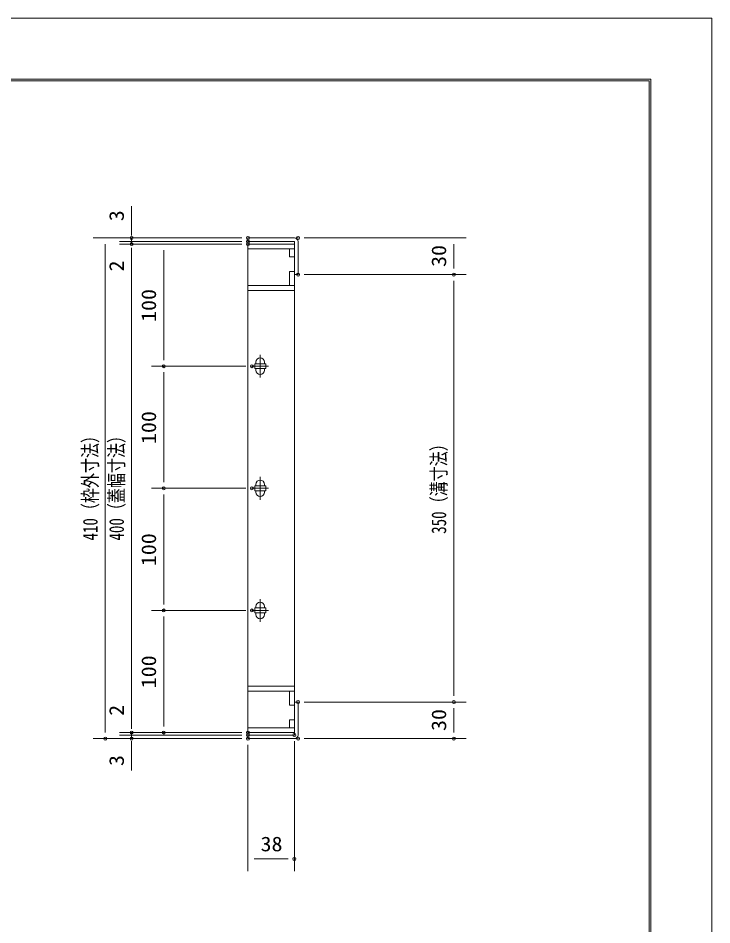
# Model space of a CAD drawing. Units: millimetres, scale not verified. Extents: x -1050 to 1050, y -742 to 742.
# Drawn here: x 482 to 1050, y 0 to 742 of the extents above; entities that cross this region are included whole.
import ezdxf
from ezdxf.enums import TextEntityAlignment as Align

# ---------------------------------------------------------------- set-up
doc = ezdxf.new("R2010")
doc.units = ezdxf.units.MM
doc.header["$LTSCALE"] = 5
doc.header["$PDMODE"] = 32
doc.header["$PDSIZE"] = 2.5
doc.linetypes.add('CHAIN1', pattern=[8, 5, -1, 1, -1])
for name, color, linetype, lineweight in [('0-0_7-図\u3000枠', 4, 'Continuous', 9), ('0-1_寸法注釈', 2, 'Continuous', 9), ('0-3_DEFPOINTS', 134, 'Continuous', 9), ('0-4_蓋', 5, 'Continuous', 9), ('0-7_中心線', 6, 'CHAIN1', 9), ('0-8_枠', 7, 'Continuous', 9)]:
    doc.layers.add(name, color=color, linetype=linetype, lineweight=lineweight)
doc.styles.add('ＭＳ ゴシック', font='')
doc.styles.get('ＭＳ ゴシック').set_extended_font_data('MS Gothic')

msp = doc.modelspace()

# ---------------------------------------------------------------- linework, layer by layer
at = {"layer": '0-0_7-図\u3000枠'}
for p in [(-973.75, 691.25), (998.75, -691.25)]:
    msp.add_line(p, (998.75, 691.25), dxfattribs=at)
msp.add_lwpolyline([(-975, 692.5), (1000, 692.5), (1000, -692.5)], dxfattribs=at)
at = {"layer": '0-1_寸法注釈'}
for p, q in [((574.681, 567.475), (574.681, 588.588)), ((574.681, 564.475), (574.681, 569.475)), ((665.063, 562.475), (543.149, 562.475)), ((553.149, 557.475), (553.149, 157.475)), ((665.063, 562.475), (564.681, 562.475)), ((665.063, 559.475), (564.681, 559.475)), ((665.063, 559.475), (564.681, 559.475)), ((665.063, 557.475), (564.681, 557.475)), ((665.063, 557.475), (564.681, 557.475)), ((574.681, 559.475), (574.681, 562.475)), ((574.681, 559.475), (574.681, 557.475)), ((665.063, 557.475), (591.062, 557.475)), ((716.11, 562.475), (848.677, 562.475)), ((838.677, 557.475), (838.677, 537.475)), ((574.681, 554.475), (574.681, 549.475)), ((574.681, 552.475), (574.681, 531.362)), ((574.681, 552.475), (574.681, 162.475)), ((601.062, 552.475), (601.062, 462.475)), ((716.11, 532.475), (848.677, 532.475)), ((716.11, 532.475), (848.677, 532.475)), ((838.677, 527.475), (838.677, 187.475)), ((668.253, 457.475), (591.062, 457.475)), ((668.253, 457.475), (591.062, 457.475)), ((601.062, 452.475), (601.062, 362.475)), ((668.253, 357.475), (591.062, 357.475)), ((668.253, 357.475), (591.062, 357.475)), ((601.062, 352.475), (601.062, 262.475)), ((668.253, 257.475), (591.062, 257.475)), ((668.253, 257.475), (591.062, 257.475)), ((601.062, 252.475), (601.062, 162.475)), ((574.681, 162.475), (574.681, 183.588)), ((716.063, 182.475), (848.677, 182.475)), ((716.063, 182.475), (848.677, 182.475)), ((838.677, 177.475), (838.677, 157.475)), ((574.681, 160.475), (574.681, 165.475)), ((665.063, 157.475), (564.681, 157.475)), ((665.063, 157.475), (564.681, 157.475)), ((574.681, 155.475), (574.681, 157.475)), ((665.063, 157.475), (591.062, 157.475)), ((665.063, 152.475), (543.149, 152.475)), ((665.063, 155.475), (564.681, 155.475)), ((665.063, 155.475), (564.681, 155.475)), ((665.063, 152.475), (564.681, 152.475)), ((574.681, 155.475), (574.681, 152.475)), ((574.681, 150.475), (574.681, 145.475)), ((708.063, 150.475), (708.063, 43.953)), ((716.11, 152.475), (848.677, 152.475)), ((574.681, 147.475), (574.681, 126.362)), ((670.063, 147.475), (670.063, 43.953)), ((675.063, 53.953), (703.063, 53.953))]:
    msp.add_line(p, q, dxfattribs=at)
at = {"layer": '0-3_DEFPOINTS'}
msp.add_lwpolyline([(-1050, -742.5), (-1050, 742.5), (1050, 742.5), (1050, -742.5)], close=True, dxfattribs=at)
for p in [(574.681, 562.475), (574.681, 557.475), (670.063, 562.475), (670.063, 559.475), (670.063, 557.475), (711.11, 562.475), (711.11, 532.475), (838.677, 532.475), (601.062, 457.475), (673.253, 457.475), (601.062, 357.475), (673.253, 357.475), (601.062, 257.475), (673.253, 257.475), (711.063, 182.475), (838.677, 182.475), (574.681, 157.475), (574.681, 157.475), (601.062, 157.475), (670.063, 157.475), (670.063, 155.475), (708.063, 155.475), (553.149, 152.475), (574.681, 152.475), (670.063, 152.475), (670.063, 152.475), (711.11, 152.475), (838.677, 152.475), (708.063, 53.953)]:
    msp.add_point(p, dxfattribs=at)
at = {"layer": '0-4_蓋'}
for p, q in [((670.063, 557.475), (670.063, 157.475)), ((670.063, 557.475), (708.063, 557.475)), ((708.063, 557.475), (708.063, 546.978)), ((708.063, 553.475), (670.063, 553.475)), ((704.063, 553.475), (704.063, 546.978)), ((708.063, 546.978), (704.063, 546.978)), ((704.063, 534.978), (704.063, 523.475)), ((704.063, 534.978), (708.063, 534.978)), ((708.063, 534.978), (708.063, 179.972)), ((670.063, 523.475), (708.063, 523.475)), ((670.063, 519.475), (708.063, 519.475)), ((676.563, 460.725), (676.563, 459.475)), ((683.563, 460.725), (683.563, 459.475)), ((675.563, 459.475), (675.563, 455.475)), ((684.563, 459.475), (675.563, 459.475)), ((684.563, 455.475), (675.563, 455.475)), ((676.563, 455.475), (676.563, 454.225)), ((683.563, 455.475), (683.563, 454.225)), ((684.563, 459.475), (684.563, 455.475)), ((675.563, 359.475), (675.563, 355.475)), ((684.563, 359.475), (675.563, 359.475)), ((676.563, 360.725), (676.563, 359.475)), ((683.563, 360.725), (683.563, 359.475)), ((684.563, 359.475), (684.563, 355.475)), ((684.563, 355.475), (675.563, 355.475)), ((676.563, 355.475), (676.563, 354.225)), ((683.563, 355.475), (683.563, 354.225)), ((676.563, 260.725), (676.563, 259.475)), ((683.563, 260.725), (683.563, 259.475)), ((684.563, 259.475), (675.563, 259.475)), ((675.563, 259.475), (675.563, 255.475)), ((684.563, 255.475), (675.563, 255.475)), ((676.563, 255.475), (676.563, 254.225)), ((683.563, 255.475), (683.563, 254.225)), ((684.563, 259.475), (684.563, 255.475)), ((670.063, 195.475), (708.063, 195.475)), ((670.063, 191.475), (708.063, 191.475)), ((704.063, 179.972), (704.063, 191.475)), ((704.063, 179.972), (708.063, 179.972)), ((704.063, 161.475), (704.063, 167.972)), ((708.063, 161.475), (670.063, 161.475)), ((670.063, 157.475), (708.063, 157.475))]:
    msp.add_line(p, q, dxfattribs=at)
msp.add_lwpolyline([(708.063, 157.475), (708.063, 167.972), (704.063, 167.972)], dxfattribs=at)
for centre, start, end in [((680.063, 460.725), 0, 180), ((680.063, 454.225), 180, 0), ((680.063, 360.725), 0, 180), ((680.063, 354.225), 180, 0), ((680.063, 260.725), 0, 180), ((680.063, 254.225), 180, 0)]:
    msp.add_arc(centre, 3.5, start, end, dxfattribs=at)
at = {"layer": '0-4_蓋', "color": 7}
for p in [(670.063, 557.475), (670.063, 157.475)]:
    msp.add_point(p, dxfattribs=at)
at = {"layer": '0-7_中心線'}
for p, q in [((680.063, 466.775), (680.063, 448.175)), ((686.872, 457.475), (673.253, 457.475)), ((680.063, 366.775), (680.063, 348.175)), ((686.872, 357.475), (673.253, 357.475)), ((680.063, 266.775), (680.063, 248.175)), ((686.872, 257.475), (673.253, 257.475))]:
    msp.add_line(p, q, dxfattribs=at)
at = {"layer": '0-8_枠'}
for p, q in [((670.063, 562.475), (708.063, 562.475)), ((670.063, 559.475), (670.063, 562.475)), ((708.063, 559.475), (670.063, 559.475)), ((708.063, 532.475), (708.063, 559.475)), ((711.063, 532.475), (711.063, 559.475)), ((708.063, 532.475), (711.063, 532.475)), ((708.063, 182.475), (708.063, 155.475)), ((708.063, 182.475), (711.063, 182.475)), ((711.063, 182.475), (711.063, 155.475)), ((708.063, 155.475), (670.063, 155.475)), ((670.063, 155.475), (670.063, 152.475)), ((670.063, 152.475), (708.063, 152.475))]:
    msp.add_line(p, q, dxfattribs=at)
for centre, start, end in [((708.063, 559.475), 0, 90), ((708.063, 155.475), 270, 0)]:
    msp.add_arc(centre, 3, start, end, dxfattribs=at)

# ---------------------------------------------------------------- texts
at = {"layer": '0-1_寸法注釈', "color": 7, "style": 'ＭＳ ゴシック'}
for s, height, width, p in [('3', 12.02, 1.1, (571.994, 576.165)), ('30', 12.02, 1.1, (835.99, 538.742)), ('2', 12.02, 1.1, (571.994, 535.052)), ('100', 12.02, 1.1, (598.375, 493.72)), ('100', 12.02, 1.1, (598.375, 393.72)), ('410（枠外寸法）', 12.02, 0.75, (550.462, 314.682)), ('400（蓋幅寸法）', 12.02, 0.75, (571.994, 314.682)), ('350（溝寸法）', 12.03, 0.75, (835.99, 320.184)), ('100', 12.02, 1.1, (598.375, 293.72)), ('100', 12.02, 1.1, (598.375, 193.72)), ('2', 12.02, 1.1, (571.994, 171.165)), ('30', 12.02, 1.1, (835.99, 158.742)), ('3', 12.02, 1.1, (571.994, 130.052))]:
    msp.add_text(s, height=height, rotation=90, dxfattribs=dict(at, width=width)).set_placement(p, align=Align.BOTTOM_LEFT)
at = {"layer": '0-1_寸法注釈', "color": 7, "style": 'ＭＳ ゴシック', "width": 1.1}
msp.add_text('38', height=12.02, dxfattribs=at).set_placement((680.329, 56.64), align=Align.BOTTOM_LEFT)

doc.saveas('drawing.dxf')
